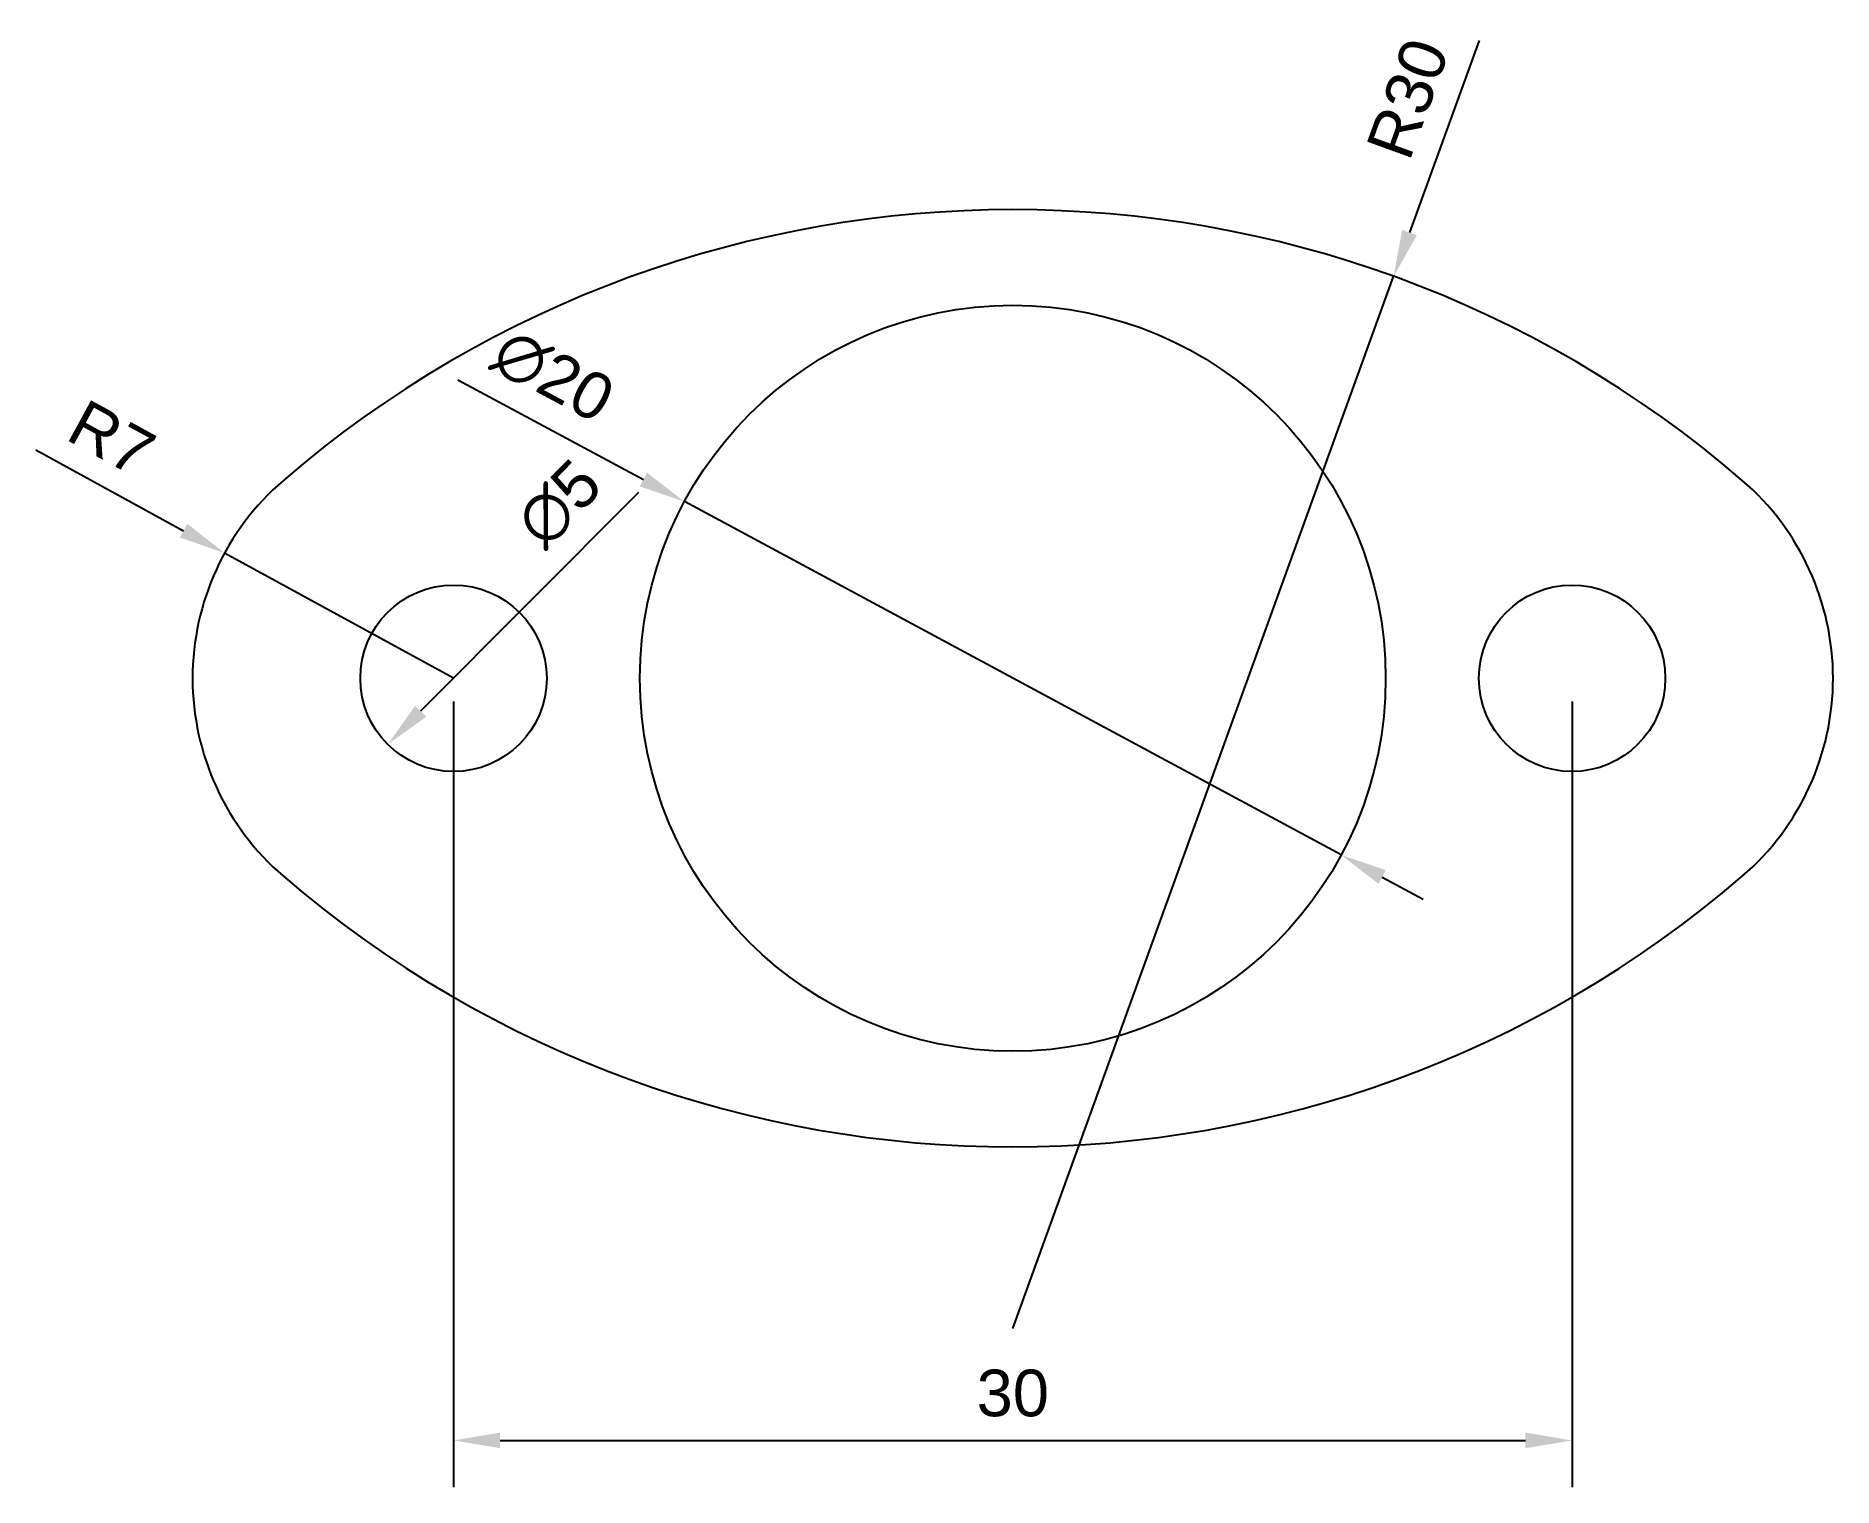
# Model space of a CAD drawing. Header units: millimetres. Extents: x 2256.4 to 2304.6, y 1537.5 to 1576.4.
import ezdxf

# ---------------------------------------------------------------- set-up
doc = ezdxf.new("R2010")
doc.units = ezdxf.units.MM
doc.layers.add('cotas', color=252, linetype='Continuous')
doc.styles.get("Standard").update_dxf_attribs({"font": 'arial.ttf'})
doc.dimstyles.new('ISO-25', dxfattribs={"dimtxt": 1.25, "dimasz": 1.25, "dimexe": 1.25, "dimexo": 0.625, "dimtad": 1, "dimtxsty": 'Standard', "dimcen": 2.5, "dimadec": 0, "dimazin": 0, "dimtfac": 1, "dimtmove": 0, "dimatfit": 3, "dimfxl": 1, "dimarcsym": 0})

# ---------------------------------------------------------------- blocks, each defined once
blk = doc.blocks.new('*D1')
at = {"layer": 'cotas', "color": 0, "lineweight": -2, "transparency": 16777216}
for p, q in [((2256.351, 1565.304), (2260.313, 1563.138)), ((2267.552, 1559.18), (2261.41, 1562.538))]:
    blk.add_line(p, q, dxfattribs=at)
at = {"layer": 'cotas', "color": 0, "transparency": 16777216}
blk.add_solid([(2260.413, 1563.321), (2260.213, 1562.955), (2261.41, 1562.538)], dxfattribs=at)
at = {"layer": 'Defpoints', "color": 0, "transparency": 16777216}
for p in [(2261.41, 1562.538), (2267.552, 1559.18)]:
    blk.add_point(p, dxfattribs=at)
at = {"layer": 'cotas', "color": 0, "transparency": 16777216, "insert": (2258.384, 1565.618), "char_height": 1.25, "attachment_point": 5, "rotation": 331.3326}
blk.add_mtext('R7', dxfattribs=at)
blk = doc.blocks.new('*D2')
at = {"layer": 'cotas', "color": 0, "lineweight": -2, "transparency": 16777216}
for p, q in [((2267.671, 1567.182), (2272.644, 1564.508)), ((2291.359, 1554.444), (2273.745, 1563.916)), ((2292.46, 1553.852), (2293.561, 1553.26))]:
    blk.add_line(p, q, dxfattribs=at)
at = {"layer": 'cotas', "color": 0, "transparency": 16777216}
for points in [[(2272.742, 1564.692), (2272.545, 1564.325), (2273.745, 1563.916)], [(2292.559, 1554.036), (2292.362, 1553.669), (2291.359, 1554.444)]]:
    blk.add_solid(points, dxfattribs=at)
at = {"layer": 'Defpoints', "color": 0, "transparency": 16777216}
for p in [(2273.745, 1563.916), (2291.359, 1554.444)]:
    blk.add_point(p, dxfattribs=at)
at = {"layer": 'cotas', "color": 0, "transparency": 16777216, "insert": (2270.222, 1567.285), "char_height": 1.25, "attachment_point": 5, "rotation": 331.7314}
blk.add_mtext('∅20', dxfattribs=at)
blk = doc.blocks.new('*D3')
at = {"layer": 'cotas', "color": 0, "lineweight": -2, "transparency": 16777216}
for p, q in [((2295.058, 1576.283), (2293.191, 1571.128)), ((2282.552, 1541.745), (2292.766, 1569.953))]:
    blk.add_line(p, q, dxfattribs=at)
at = {"layer": 'cotas', "color": 0, "transparency": 16777216}
blk.add_solid([(2292.995, 1571.199), (2293.387, 1571.057), (2292.766, 1569.953)], dxfattribs=at)
at = {"layer": 'Defpoints', "color": 0, "transparency": 16777216}
for p in [(2292.766, 1569.953), (2282.552, 1541.745)]:
    blk.add_point(p, dxfattribs=at)
at = {"layer": 'cotas', "color": 0, "transparency": 16777216, "insert": (2293.149, 1574.723), "char_height": 1.25, "attachment_point": 5, "rotation": 70.0958}
blk.add_mtext('R30', dxfattribs=at)
blk = doc.blocks.new('*D4')
at = {"layer": 'cotas', "color": 0, "lineweight": -2, "transparency": 16777216}
blk.add_line((2272.515, 1564.164), (2266.67, 1558.295), dxfattribs=at)
at = {"layer": 'cotas', "color": 0, "transparency": 16777216}
blk.add_solid([(2266.522, 1558.442), (2266.818, 1558.148), (2265.788, 1557.409)], dxfattribs=at)
at = {"layer": 'Defpoints', "color": 0, "transparency": 16777216}
for p in [(2269.316, 1560.952), (2265.788, 1557.409)]:
    blk.add_point(p, dxfattribs=at)
at = {"layer": 'cotas', "color": 0, "transparency": 16777216, "insert": (2270.382, 1563.862), "char_height": 1.25, "attachment_point": 5, "rotation": 45.1207}
blk.add_mtext('∅5', dxfattribs=at)
blk = doc.blocks.new('*D5')
at = {"layer": 'cotas', "color": 0, "lineweight": -2, "transparency": 16777216}
for p, q in [((2267.552, 1558.555), (2267.552, 1537.497)), ((2297.552, 1558.555), (2297.552, 1537.497)), ((2268.802, 1538.747), (2296.302, 1538.747))]:
    blk.add_line(p, q, dxfattribs=at)
at = {"layer": 'cotas', "color": 0, "transparency": 16777216}
for points in [[(2268.802, 1538.956), (2268.802, 1538.539), (2267.552, 1538.747)], [(2296.302, 1538.956), (2296.302, 1538.539), (2297.552, 1538.747)]]:
    blk.add_solid(points, dxfattribs=at)
at = {"layer": 'Defpoints', "color": 0, "transparency": 16777216}
for p in [(2267.552, 1559.18), (2297.552, 1559.18), (2297.552, 1538.747)]:
    blk.add_point(p, dxfattribs=at)
at = {"layer": 'cotas', "color": 0, "transparency": 16777216, "insert": (2282.552, 1540.011), "char_height": 1.25, "attachment_point": 5}
blk.add_mtext('30', dxfattribs=at)

msp = doc.modelspace()

# ---------------------------------------------------------------- linework, layer by layer
for centre, radius in [((2282.552, 1559.18), 10), ((2267.552, 1559.18), 2.5), ((2297.552, 1559.18), 2.5)]:
    msp.add_circle(centre, radius)
for centre, radius, start, end in [((2282.552, 1541.745), 30, 49.2943, 130.7057), ((2267.552, 1559.18), 7, 130.7057, 229.2943), ((2297.552, 1559.18), 7, 310.7057, 49.2943), ((2282.552, 1576.616), 30, 229.2943, 310.7057)]:
    msp.add_arc(centre, radius, start, end)

# ---------------------------------------------------------------- dimensions: what is measured, and where the dimension line sits
at = {"layer": 'cotas'}
for center, mpoint, picture, middle in [((2282.552, 1541.745), (2292.766, 1569.953), '*D3', (2293.149, 1574.723)), ((2267.552, 1559.18), (2261.41, 1562.538), '*D1', (2258.384, 1565.618))]:
    dim = msp.add_radius_dim(center=center, mpoint=mpoint, dimstyle='ISO-25', dxfattribs=at)
    dim.commit()
    dim.dimension.update_dxf_attribs({"geometry": picture, "text_midpoint": middle})
dim = msp.add_diameter_dim_2p(p1=(2291.359, 1554.444), p2=(2273.745, 1563.916), dimstyle='ISO-25', dxfattribs=at)
dim.commit()
dim.dimension.update_dxf_attribs({"geometry": '*D2', "text_midpoint": (2270.222, 1567.285)})
dim = msp.add_diameter_dim_2p(p1=(2269.316, 1560.952), p2=(2265.788, 1557.409), dimstyle='ISO-25', dxfattribs=at)
dim.commit()
dim.dimension.update_dxf_attribs({"geometry": '*D4', "text_midpoint": (2271.302, 1562.946), "dimtype": 163})
dim = msp.add_linear_dim(base=(2297.552, 1538.747), p1=(2267.552, 1559.18), p2=(2297.552, 1559.18), dimstyle='ISO-25', dxfattribs=at)
dim.commit()
dim.dimension.update_dxf_attribs({"geometry": '*D5', "text_midpoint": (2282.552, 1538.747), "dimtype": 160})

doc.saveas('drawing.dxf')
